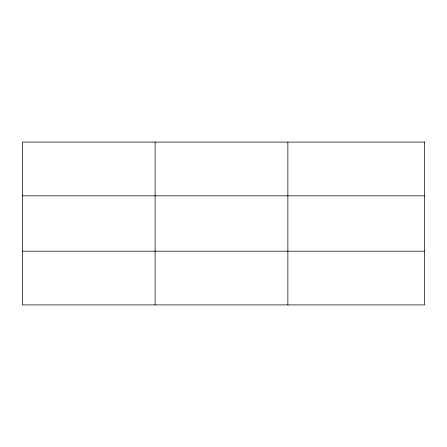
<?xml version="1.0" encoding="UTF-8"?>
<svg xmlns="http://www.w3.org/2000/svg" width="447" height="447" viewBox="0 0 447 447"><rect width="100%" height="100%" fill="white"/><g stroke="black" fill="none" stroke-linecap="round" stroke-linejoin="round"><path stroke-width="0.67" d="M155.109 304.904L155.109 142.096M287.868 304.904L287.868 142.096M22.35 195.825L424.65 195.825M22.35 251.175L424.65 251.175M424.65 142.096L424.65 304.904L22.35 304.904L22.35 142.096L424.65 142.096"/></g></svg>
